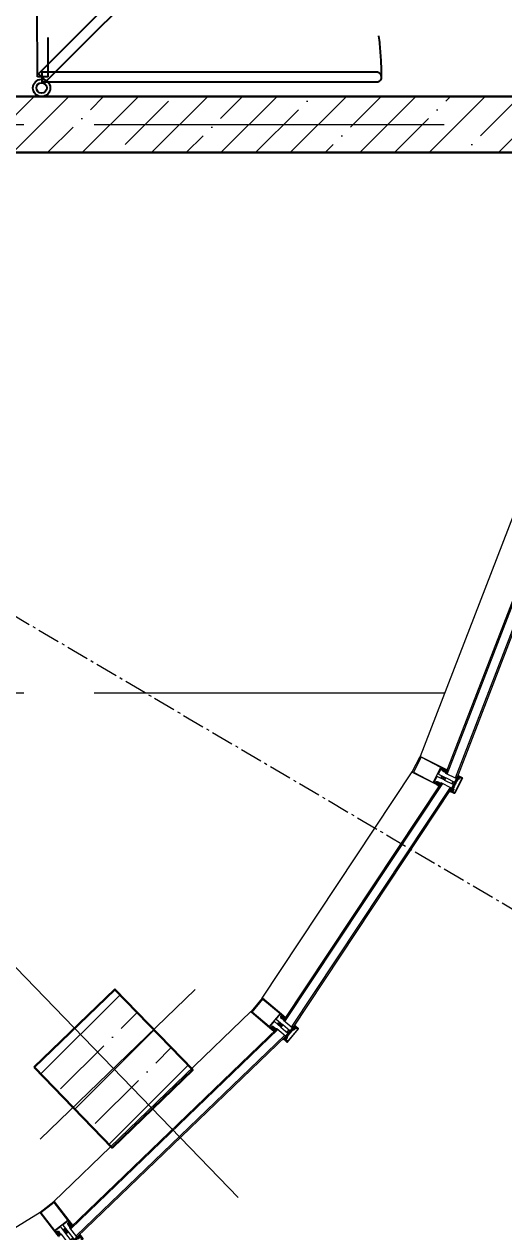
# Model space of a CAD drawing. Header units: millimetres. Extents: x -8417289 to 9420486, y 0 to 166066.
# Drawn here: x -174617 to -172905, y 62789 to 67104 of the extents above; entities that cross this region are included whole.
import ezdxf
from ezdxf import colors
from ezdxf.entities.mleader import LeaderData, LeaderLine
from ezdxf.math import Vec2, Vec3

# ---------------------------------------------------------------- set-up
doc = ezdxf.new("R2010")
doc.units = ezdxf.units.MM
doc.header["$MEASUREMENT"] = 0
for name, pattern in [('ADSK_Штриховая_ш2 п1', [3, 2, -1]), ('CENTER', [2, 1.25, -0.25, 0.25, -0.25]), ('GOST2.303 6', [12, 8, -1.5, 1, -1.5]), ('ГОСТ 2.303 4', [7, 5, -2, 0])]:
    doc.linetypes.add(name, pattern=pattern)
doc.layers.get('0').update_dxf_attribs({"color": 250, "lineweight": 9})
for name, color, linetype, lineweight in [('_АР ТЕКСТ', 250, 'Continuous', 25), ('АР_Лестницы', 250, 'Continuous', 15), ('АР_Лестницы ограждения', 86, 'Continuous', 13), ('АР_Оси', 195, 'Continuous', 9), ('АР_Перегородки витражные', 152, 'Continuous', 13), ('АР_Сущ Несущая стена', 216, 'Continuous', 30), ('АР_тонкая линия', 250, 'Continuous', 0), ('АР_Штриховка монолит', 250, 'Continuous', 9)]:
    doc.layers.add(name, color=color, linetype=linetype, lineweight=lineweight)
for name, color, linetype in [('Тонкая', 7, 'Continuous'), ('ТХ_привязки ЭО', 96, 'Continuous'), ('ТХ_привязки_СС', 3, 'Continuous'), ('ТХ_примечание', 40, 'Continuous'), ('ТХ_турникеты', 242, 'Continuous')]:
    doc.layers.add(name, color=color, linetype=linetype)
doc.styles.add('ISOCPEUR', font='isocpeur.TTF')
pattern_1 = [(335.76716334, (-69115.3163, 318510.941), (0.651582564, 1.447617495), []), (65.76716334, (-69115.3163, 318510.941), (-1.447617495, 0.651582564), [])]

# ---------------------------------------------------------------- blocks, each defined once
blk = doc.blocks.new('калитка малая')
at = {"layer": 'ТХ_турникеты', "linetype": 'ГОСТ 2.303 4', "ltscale": 50}
blk.add_lwpolyline([(130375.2, 17602.1), (130372.2, 18792.4, -1.119274), (130409.7, 18791.9), (130412.6, 17602.1)], format="xyb", close=True, dxfattribs=at)
at = {"layer": 'ТХ_турникеты', "ltscale": 100}
for points in [[(130379.6, 17612.7), (131225.7, 18458.8, -0.687058), (131253.1, 18433.4), (130406, 17586.3)], [(130392.3, 17619.5), (131588.8, 17619.5, -0.687058), (131590.2, 17582.1), (130392.3, 17582.1)]]:
    blk.add_lwpolyline(points, format="xyb", close=True, dxfattribs=at)
for centre, radius in [((130390.2, 18867.1), 31.2), ((130390.2, 18867.1), 18.7), ((130390.2, 17562.1), 31.2), ((130390.2, 17562.1), 18.7)]:
    blk.add_circle(centre, radius, dxfattribs=at)
at = {"layer": 'ТХ_турникеты', "linetype": 'ГОСТ 2.303 4', "ltscale": 50, "extrusion": (0, 0, -1)}
blk.add_arc((-130387.2, 17597.1), 1215.2, 90.3609, 179.8002, dxfattribs=at)
blk = doc.blocks.new('стойка витр.')
h = blk.add_hatch()
h.set_pattern_fill('ANSI37', scale=0.5, angle=-69.2328)
h.set_pattern_definition(pattern_1)
edge = h.paths.add_edge_path()
edge.add_line((-22.7, 14.1), (-23, 15))
edge.add_arc((-23.4, 14.9), 0.427, 20.7605, 72.3)
edge.add_arc((-23.2, 15.7), 0.427, 110.764, 252.288, ccw=False)
edge.add_line((-23.3, 16.1), (-22.3, 16.5))
edge.add_arc((-22.2, 16.3), 0.183, 20.749, 110.7854, ccw=False)
edge.add_line((-22.1, 16.4), (-22, 16.3))
edge.add_arc((-21.9, 16.3), 0.183, 200.7666, 335.778)
edge.add_line((-21.7, 16.3), (-21.1, 17.8))
edge.add_arc((-21.7, 18), 0.637, 344.3928, 381.7249)
edge.add_line((-21.1, 18.2), (-22.6, 22.1))
edge.add_arc((-23.2, 21.9), 0.637, 19.8094, 57.1415)
edge.add_line((-22.8, 22.4), (-24.3, 23.1))
edge.add_arc((-24.4, 23), 0.183, 65.7564, 200.7677)
edge.add_line((-24.5, 22.9), (-24.5, 22.8))
edge.add_arc((-24.7, 22.7), 0.183, -69.251, 20.7854, ccw=False)
edge.add_line((-24.6, 22.6), (-25.6, 22.2))
edge.add_arc((-25.8, 22.6), 0.427, 149.2464, 290.7703, ccw=False)
edge.add_arc((-26.5, 23), 0.427, 329.2344, 380.7738)
edge.add_line((-26.1, 23.2), (-26.5, 24.2))
edge.add_arc((-26.7, 24.1), 0.183, 20.749, 110.7854)
edge.add_line((-26.7, 24.3), (-33.5, 21.7))
edge.add_arc((-33.4, 21.4), 0.306, 107.612, 200.6883)
edge.add_line((-33.7, 21.3), (-33.4, 20.7))
edge.add_arc((-33.1, 20.8), 0.304, 200.7453, 225.8124)
edge.add_line((-33.3, 20.5), (-31.8, 18.9))
edge.add_arc((-32, 18.7), 0.305, -108.8628, 45.7814, ccw=False)
edge.add_arc((-28.7, 27.8), 9.95, 231.9543, 250.0412, ccw=False)
edge.add_arc((-35.1, 19.6), 0.4, 42.3093, 119.225)
edge.add_arc((-34.9, 19.6), 0.602, 134.395, 228.6478)
edge.add_arc((-28.5, 27.8), 11, 232.0873, 240.8889)
edge.add_arc((-36.9, 12.9), 6.09, 40.7589, 60.6144, ccw=False)
edge.add_arc((-32.5, 16.6), 0.305, -34.8959, 41.6027, ccw=False)
edge.add_line((-32.3, 16.5), (-32.8, 15.8))
edge.add_arc((-32.5, 15.6), 0.305, 145.1101, 256.4243)
edge.add_line((-32.6, 15.3), (-31.7, 15.1))
edge.add_arc((-31.8, 14.8), 0.305, -34.8899, 76.4243, ccw=False)
edge.add_line((-31.5, 14.6), (-32.1, 13.9))
edge.add_arc((-31.8, 13.7), 0.305, 145.1101, 256.4243)
edge.add_line((-31.9, 13.4), (-31, 13.2))
edge.add_arc((-31.1, 12.9), 0.305, -24.2247, 76.4204, ccw=False)
edge.add_line((-30.8, 12.8), (-31.6, 11.1))
edge.add_arc((-31.3, 11), 0.305, 155.7711, 290.7403)
edge.add_line((-31.2, 10.7), (-22.8, 13.9))
edge.add_arc((-22.9, 14.1), 0.183, 290.749, 380.749)
edge = h.paths.add_edge_path(flags=16)
edge.add_line((-23.1, 21), (-22.2, 18.6))
edge.add_arc((-22.7, 18.4), 0.541, -69.2328, 20.7672, ccw=False)
edge.add_line((-22.5, 17.9), (-23.4, 17.6))
edge.add_arc((-23.6, 18.1), 0.541, 200.7672, 290.7672, ccw=False)
edge.add_line((-24.1, 17.9), (-25, 20.3))
edge.add_arc((-24.5, 20.5), 0.541, 110.7672, 200.7672, ccw=False)
edge.add_line((-24.7, 21), (-23.8, 21.4))
edge.add_arc((-23.6, 20.8), 0.541, 20.7672, 110.7672, ccw=False)
edge = h.paths.add_edge_path(flags=16)
edge.add_line((-26.9, 20.3), (-25.5, 16.7))
edge.add_arc((-26, 16.5), 0.541, -69.2328, 20.7672, ccw=False)
edge.add_line((-25.8, 16), (-28.2, 15.1))
edge.add_arc((-28.4, 15.6), 0.541, 200.7672, 290.7672, ccw=False)
edge.add_line((-28.9, 15.4), (-30.3, 19))
edge.add_arc((-29.8, 19.2), 0.541, 110.7672, 200.7672, ccw=False)
edge.add_line((-30, 19.7), (-27.5, 20.6))
edge.add_arc((-27.4, 20.1), 0.541, 20.7672, 110.7672, ccw=False)
h = blk.add_hatch()
h.set_pattern_fill('ANSI37', scale=0.5, angle=-69.2328)
h.set_pattern_definition([(335.76716334, (-69115.9168, 318510.7132), (0.651582564, 1.447617495), []), (65.76716334, (-69115.9168, 318510.7132), (-1.447617495, 0.651582564), [])])
edge = h.paths.add_edge_path()
edge.add_arc((-61.4, -46.2), 0.549, 155.7657, 200.7672)
edge.add_line((-61.9, -46), (-61.2, -44.4))
edge.add_arc((-61, -44.5), 0.183, 20.7672, 155.7657)
edge.add_line((-60.9, -44.4), (-60.8, -44.6))
edge.add_arc((-60.6, -44.6), 0.183, 200.7672, 290.7672)
edge.add_line((-60.6, -44.7), (-59.4, -44.3))
edge.add_arc((-59.6, -43.9), 0.427, -69.2328, 72.2936)
edge.add_arc((-59.3, -43.1), 0.427, 200.7672, 252.2936)
edge.add_line((-59.7, -43.2), (-63, -34.5))
edge.add_arc((-62.7, -34.4), 0.305, 110.7672, 200.7672)
edge.add_line((-62.8, -34.1), (-60.6, -33.3))
edge.add_arc((-60.4, -33.6), 0.304, 76.4029, 110.7672)
edge.add_line((-60.4, -33.3), (-60.1, -33.6))
edge.add_arc((-108.2, -55.9), 53, 16.7114, 24.8229)
edge.add_line((-57.4, -40.6), (-57.9, -41.3))
edge.add_arc((-57.7, -41.5), 0.305, 145.1109, 256.4234)
edge.add_line((-57.7, -41.8), (-56.9, -42))
edge.add_arc((-57, -42.3), 0.305, -34.8891, 76.4234)
edge.add_line((-56.7, -42.5), (-57.2, -43.3))
edge.add_arc((-56.9, -43.5), 0.305, 145.1109, 256.4234)
edge.add_line((-57, -43.8), (-56.1, -44))
edge.add_arc((-56.2, -44.3), 0.305, -34.8891, 76.4234)
edge.add_line((-56, -44.4), (-56.5, -45.1))
edge.add_arc((-56.2, -45.3), 0.305, 145.1109, 256.4234)
edge.add_line((-56.3, -45.6), (-55.4, -45.8))
edge.add_arc((-55.5, -46.1), 0.305, -34.8891, 76.4234)
edge.add_line((-55.3, -46.3), (-55.8, -47))
edge.add_arc((-55.5, -47.2), 0.305, 145.1109, 256.4234)
edge.add_line((-55.6, -47.5), (-54.7, -47.8))
edge.add_arc((-54.8, -48.1), 0.305, -34.8891, 76.4234)
edge.add_line((-54.5, -48.3), (-55, -49))
edge.add_arc((-54.8, -49.1), 0.305, 145.1109, 256.4234)
edge.add_line((-54.8, -49.4), (-54, -49.6))
edge.add_arc((-54.1, -49.9), 0.305, -34.8891, 76.4234)
edge.add_line((-53.8, -50.1), (-54.3, -50.8))
edge.add_arc((-54.1, -51), 0.305, 145.1109, 256.4234)
edge.add_line((-54.1, -51.3), (-53.3, -51.5))
edge.add_arc((-53.4, -51.8), 0.305, -43.6751, 76.4279)
edge.add_line((-53.1, -52), (-53.8, -52.6))
edge.add_arc((-53.6, -52.8), 0.305, 136.3286, 262.7471)
edge.add_arc((-54.6, -61.1), 7.99, 59.586, 82.7471)
edge.add_arc((-50.7, -54.4), 0.305, 253.291, 419.586)
edge.add_arc((-52.6, -60.5), 6.03, 73.291, 110.7672)
edge.add_line((-54.7, -54.9), (-54.8, -54.9))
edge.add_arc((-55, -54.5), 0.427, 200.7672, 290.7672)
edge.add_line((-55.4, -54.7), (-56.7, -51.1))
edge.add_arc((-56.3, -51), 0.427, 149.2366, 200.7672)
edge.add_arc((-57, -50.5), 0.427, -30.7634, 40.0143)
edge.add_arc((-57, -50.5), 0.427, 40.0005, 110.7672)
edge.add_line((-57.2, -50.1), (-58.3, -50.6))
edge.add_arc((-58.3, -50.7), 0.183, 110.7672, 200.7672)
edge.add_line((-58.4, -50.8), (-58.4, -51))
edge.add_arc((-58.5, -51.1), 0.183, 245.7686, 380.7672)
edge.add_line((-58.6, -51.3), (-60.2, -50.6))
edge.add_arc((-60, -50.1), 0.549, 200.7672, 245.7686)
edge.add_line((-60.5, -50.3), (-61.9, -46.4))
edge = h.paths.add_edge_path(flags=16)
edge.add_arc((-59.4, -49), 0.541, 200.7672, 290.7672)
edge.add_line((-60.8, -46.8), (-59.9, -49.2))
edge.add_arc((-60.3, -46.6), 0.541, 110.7672, 200.7672)
edge.add_line((-59.3, -45.7), (-60.5, -46.1))
edge.add_arc((-59.1, -46.2), 0.541, 20.7672, 110.7672)
edge.add_line((-57.7, -48.4), (-58.6, -46))
edge.add_arc((-58.2, -48.6), 0.541, -69.2328, 20.7672)
edge.add_line((-59.2, -49.5), (-58, -49.1))
h = blk.add_hatch()
h.set_pattern_fill('ANSI37', scale=0.5, angle=-69.2328)
h.set_pattern_definition(pattern_1)
edge = h.paths.add_edge_path()
edge.add_line((-7.6, -25.6), (-7.3, -26.5))
edge.add_arc((-7.7, -26.7), 0.427, -30.7656, 20.7738, ccw=False)
edge.add_arc((-6.9, -27.1), 0.427, 149.2464, 290.7703)
edge.add_line((-6.8, -27.5), (-5.8, -27.1))
edge.add_arc((-5.8, -27), 0.183, 290.749, 380.7854)
edge.add_line((-5.7, -26.9), (-5.7, -26.8))
edge.add_arc((-5.5, -26.7), 0.183, 65.7564, 200.7677, ccw=False)
edge.add_line((-5.5, -26.5), (-4, -27.3))
edge.add_arc((-4.3, -27.8), 0.637, 19.8094, 57.1415, ccw=False)
edge.add_line((-3.7, -27.6), (-2.3, -31.5))
edge.add_arc((-2.9, -31.7), 0.637, -15.6072, 21.7249, ccw=False)
edge.add_line((-2.2, -31.9), (-2.8, -33.4))
edge.add_arc((-3, -33.4), 0.183, 200.7666, 335.778, ccw=False)
edge.add_line((-3.2, -33.4), (-3.2, -33.3))
edge.add_arc((-3.4, -33.4), 0.183, 20.749, 110.7854)
edge.add_line((-3.5, -33.2), (-4.5, -33.6))
edge.add_arc((-4.3, -34), 0.427, 110.764, 252.288)
edge.add_arc((-4.6, -34.8), 0.427, 20.7605, 72.3, ccw=False)
edge.add_line((-4.2, -34.6), (-3.8, -35.7))
edge.add_arc((-4, -35.7), 0.183, -69.251, 20.7854, ccw=False)
edge.add_line((-3.9, -35.9), (-10.6, -38.5))
edge.add_arc((-10.8, -38.2), 0.306, 200.846, 293.9223, ccw=False)
edge.add_line((-11, -38.3), (-11.3, -37.6))
edge.add_arc((-11, -37.5), 0.304, 175.722, 200.789, ccw=False)
edge.add_line((-11.3, -37.5), (-11.3, -35.2))
edge.add_arc((-11.6, -35.2), 0.305, 355.7529, 510.3972)
edge.add_arc((-3.1, -39.8), 9.95, 151.4932, 169.58)
edge.add_arc((-13.3, -38), 0.4, 282.3093, 359.225, ccw=False)
edge.add_arc((-13.2, -37.8), 0.602, 172.8865, 267.1393, ccw=False)
edge.add_arc((-2.9, -39.7), 11, 160.6454, 169.447, ccw=False)
edge.add_arc((-19.1, -34.1), 6.09, 340.92, 360.7754)
edge.add_arc((-13.3, -34), 0.305, 359.9316, 436.4302)
edge.add_line((-13.2, -33.7), (-14.1, -33.5))
edge.add_arc((-14, -33.2), 0.305, 145.1101, 256.4243, ccw=False)
edge.add_line((-14.3, -33), (-13.7, -32.3))
edge.add_arc((-14, -32.2), 0.305, 325.1101, 436.4243)
edge.add_line((-13.9, -31.9), (-14.8, -31.7))
edge.add_arc((-14.7, -31.4), 0.305, 145.1101, 256.4243, ccw=False)
edge.add_line((-15, -31.2), (-14.4, -30.5))
edge.add_arc((-14.7, -30.3), 0.305, 325.1139, 425.759)
edge.add_line((-14.6, -30), (-16.3, -29.3))
edge.add_arc((-16.2, -29), 0.305, 110.794, 245.7633, ccw=False)
edge.add_line((-16.3, -28.7), (-7.9, -25.5))
edge.add_arc((-7.8, -25.7), 0.183, 20.7854, 110.7854, ccw=False)
edge = h.paths.add_edge_path(flags=16)
edge.add_line((-3.3, -31.1), (-4.3, -28.7))
edge.add_arc((-4.8, -28.9), 0.541, 20.7672, 110.7672)
edge.add_line((-5, -28.3), (-5.9, -28.7))
edge.add_arc((-5.7, -29.2), 0.541, 110.7672, 200.7672)
edge.add_line((-6.2, -29.4), (-5.3, -31.8))
edge.add_arc((-4.8, -31.6), 0.541, 200.7672, 290.7672)
edge.add_line((-4.6, -32.1), (-3.7, -31.8))
edge.add_arc((-3.9, -31.3), 0.541, 290.7672, 380.7672)
edge = h.paths.add_edge_path(flags=16)
edge.add_line((-6.7, -33), (-8, -29.4))
edge.add_arc((-8.5, -29.6), 0.541, 20.7672, 110.7672)
edge.add_line((-8.7, -29.1), (-11.1, -30))
edge.add_arc((-10.9, -30.5), 0.541, 110.7672, 200.7672)
edge.add_line((-11.4, -30.7), (-10.1, -34.3))
edge.add_arc((-9.6, -34.1), 0.541, 200.7672, 290.7672)
edge.add_line((-9.4, -34.6), (-7, -33.7))
edge.add_arc((-7.2, -33.2), 0.541, 290.7672, 380.7672)
at = {"lineweight": 0, "ltscale": 100, "transparency": 33554687}
for points in [[(65.9, 59.3), (-26.6, 24.2), (-25.9, 22.2), (-25.3, 22), (-24.8, 22.1), (-25.2, 23.2), (-20.5, 24.9), (-19.2, 21.4), (-18.8, 21.3), (-19, 20.8), (-17.7, 17.4), (-22.4, 15.6), (-22.7, 16.5), (-23.2, 16.4), (-23.4, 15.7), (-22.8, 13.9), (-17.2, 16), (-16.2, 17), (-15.5, 19.8), (-15.4, 20.1), (-17, 24.3), (-17.4, 24.6), (-17.5, 25.4), (-13.7, 26.9), (-12.5, 26.3), (-4.3, 4.8), (-4.9, 3.6), (-32.7, -7), (-32.8, -7.4), (-32.4, -8.4), (-31.1, -9.1), (-30.3, -8.8), (-29.8, -9.1), (-28.6, -8.7), (-28.6, -8.2), (-28.2, -8.5), (-27, -8.1), (-26.9, -7.5), (-26.5, -7.9), (-25.3, -7.5), (-25.3, -6.9), (-24.8, -7.2), (-23.6, -6.8), (-23.6, -6.3), (-23.1, -6.6), (-21.9, -6.2), (-21.9, -5.6), (-21.5, -6), (-20.3, -5.6), (-20.2, -5), (-19.8, -5.3), (-18.6, -4.9), (-18.4, -4.3), (-18, -4.7), (-17.4, -4.4), (-15.1, -4.8), (-14.5, -6.4), (-15.8, -7.9), (-15.9, -8.7), (-16.3, -8.3), (-17.4, -8.8), (-17.6, -9.3), (-18, -9), (-19.1, -9.4), (-19.3, -10), (-19.7, -9.6), (-20.8, -10.1), (-20.9, -10.6), (-21.4, -10.3), (-22.5, -10.7), (-22.6, -11.2), (-23, -10.9), (-24.3, -11.3), (-24.3, -11.9), (-24.7, -11.5), (-25.8, -12), (-26, -12.5), (-26.4, -12.2), (-27.6, -12.6), (-27.6, -13.1), (-28.1, -12.8), (-29.3, -13.3), (-29.3, -13.8), (-29.9, -15.1), (-29.5, -16.2), (-29.1, -16.3), (-1.3, -5.8), (-0.1, -6.4), (8.1, -27.9), (7.6, -29.2), (3.8, -30.6), (3.2, -29.8), (3.4, -29.5), (1.7, -25.2), (1.6, -25.1), (-0.9, -23.4), (-2.3, -23.3), (-7.8, -25.4), (-7.2, -27.2), (-6.5, -27.6), (-6, -27.4), (-6.4, -26.4), (-1.7, -24.6), (-0.4, -28.2), (0, -28.3), (-0.2, -28.7), (1.1, -32.2), (-3.6, -33.9), (-3.9, -33), (-4.4, -33.2), (-4.6, -33.8), (-4, -35.7), (88.6, -0.5), (89.2, 0.7), (67.2, 58.7)], [(63.8, 56.3), (85.1, 0.2), (10.6, -28), (-10.6, 28)], [(-68.6, -58.5), (-90.2, -1.6), (-90, -1.3), (-89, -0.9), (-88.6, -1), (-87.7, -3.3), (-87.4, -3.4), (-86.7, -3.2), (-86.4, -2.8), (-87.3, -0.5), (-87.2, -0.2), (-82, 1.7), (-80.5, 1.3), (-79.7, 1.5), (-77.3, 4.2), (-77.8, 4.8), (-90.5, 0), (-91.4, -2), (-69.8, -59.1), (-67.8, -59.9), (-55.1, -55.1), (-55.2, -54.3), (-58.7, -53.8), (-59.5, -54.2), (-60.2, -55.7), (-65.4, -57.6), (-65.7, -57.4), (-66.6, -55.1), (-67, -55), (-67.7, -55.3), (-67.9, -55.6), (-67, -57.9), (-67.2, -58.3), (-68.2, -58.7)]]:
    blk.add_lwpolyline(points, close=True, dxfattribs=at)
for points in [[(-73.6, -6.3), (-74.2, -6), (-74.8, -6.2), (-74.4, -7.2), (-76.6, -8, -0.414362), (-77, -7.8), (-79.3, -1.5, -0.414326), (-78.7, -0.2), (-77.3, 0.4), (-76.9, -0.7), (-76.3, -0.4), (-76.1, 0.3), (-77.3, 3.5, 0.551224), (-77.8, 3.6), (-79.9, 1.3, -0.267349), (-80.9, 1.1), (-82.1, 1.4, 0.249629), (-82.6, 1.3), (-86.2, -1.9, 0.827043), (-85.6, -2.8), (-82.1, -1.5, -0.414326), (-80.8, -2.1), (-78.1, -9.1, 0.414326), (-76.8, -9.7), (-75.7, -9.2, -0.082799), (-71.8, -16.3), (-68.3, -25.6), (-67.9, -25.7), (-68.1, -26.1), (-64.6, -35.3, -0.082799), (-62.8, -43.1), (-63.9, -43.6, 0.414326), (-64.5, -44.9), (-61.9, -51.9, -0.414326), (-62.5, -53.2), (-66, -54.5, 0.827043), (-65.8, -55.6), (-61, -55.6, 0.249629), (-60.6, -55.4), (-59.9, -54.3, -0.267349), (-59, -53.9), (-55.9, -54.2, 0.551224), (-55.6, -53.7), (-56.8, -50.5), (-57.5, -50.1), (-58, -50.4), (-57.6, -51.4), (-59.1, -52, -0.414326), (-60.5, -51.4), (-62.8, -45.1, -0.414362), (-62.7, -44.7), (-60.5, -43.9), (-60.1, -44.8), (-59.6, -44.6), (-59.3, -43.9)], [(-32.4, -8.4), (-32.8, -7.4, 0.523933), (-33.2, -7.2), (-64.2, -18.9, 0.414326), (-64.5, -19.6), (-64.1, -20.9, 0.410627), (-63.4, -21.2), (-62.7, -21, 0.492552), (-62.6, -20.7), (-62.8, -20.2, -0.441111), (-62.6, -19.9), (-60.8, -19.3, -0.208057), (-59.9, -19.4, -0.000016), (-56.9, -20.8, -0.439819), (-56.4, -22.2, -0.000016), (-57.7, -25.2, -0.208057), (-58.3, -25.9), (-60.1, -26.6, -0.441111), (-60.4, -26.5), (-60.6, -26, 0.492552), (-60.9, -25.9), (-61.5, -26.1, 0.410627), (-61.8, -26.8), (-61.3, -28.1, 0.414326), (-60.6, -28.4), (-29.6, -16.6, 0.523933), (-29.5, -16.2), (-29.8, -15.2)]]:
    blk.add_lwpolyline(points, format="xyb", close=True, dxfattribs=at)
at = {"color": 7, "lineweight": 0, "ltscale": 100, "transparency": 33554687}
for points in [[(-74.1, 3.3, 0.57795), (-74.3, 3.8), (-75.2, 3.8, -0.615334), (-75.4, 4.3, 0.101403), (-73.8, 7.1, 0.887085), (-74.4, 7.4, -0.164997), (-77.4, 4.9), (-77.5, 4.9, 0.414304), (-77.7, 4.3), (-76.4, 0.8, 0.228696), (-76.1, 0.5, -0.319049), (-75.8, 0.1, -0.319002), (-76.1, -0.3), (-77.2, -0.7, -0.4144), (-77.5, -0.6), (-77.6, -0.4, 0.668339), (-77.9, -0.4), (-78.6, -1.9, 0.198883), (-78.6, -2.4), (-77.2, -6.2, 0.198883), (-76.9, -6.5), (-75.3, -7.3, 0.668339), (-75.1, -7), (-75.1, -6.8, -0.4144), (-75, -6.6), (-73.9, -6.1, -0.710202), (-73.4, -6.7, 0.228696), (-73.4, -7.1), (-70.1, -15.8, 0.414362), (-69.7, -16), (-67.4, -15.1, 0.151171), (-67.3, -15), (-67.3, -14.6, 0.035408), (-69.9, -7.6), (-70.8, -7.4, -0.527868), (-71, -6.9), (-70.5, -6.2, 0.527868), (-70.6, -5.7), (-71.5, -5.4, -0.527868), (-71.7, -4.9), (-71.2, -4.2, 0.527868), (-71.4, -3.7), (-72.3, -3.5, -0.527868), (-72.4, -3.1), (-71.9, -2.4, 0.527868), (-72.1, -1.9), (-73, -1.7, -0.527868), (-73.1, -1.2), (-72.7, -0.4, 0.527868), (-72.8, 0.1), (-73.7, 0.3, -0.527868), (-73.9, 0.8), (-73.4, 1.5, 0.527868), (-73.5, 1.9), (-74.4, 2.1, -0.527868), (-74.6, 2.6)], [(-22.7, 14.1), (-23, 15, 0.228752), (-23.3, 15.3, -0.710164), (-23.3, 16.1), (-22.3, 16.5, -0.4144), (-22.1, 16.4), (-22, 16.3, 0.66825), (-21.7, 16.3), (-21.1, 17.8, 0.164348), (-21.1, 18.2), (-22.6, 22.1, 0.164348), (-22.8, 22.4), (-24.3, 23.1, 0.66825), (-24.5, 22.9), (-24.5, 22.8, -0.4144), (-24.6, 22.6), (-25.6, 22.2, -0.710164), (-26.1, 22.8, 0.228752), (-26.1, 23.2), (-26.5, 24.2, 0.4144), (-26.7, 24.3), (-33.5, 21.7, 0.430028), (-33.7, 21.3), (-33.4, 20.7, 0.109814), (-33.3, 20.5), (-31.8, 18.9, -0.800036), (-32.1, 18.4, -0.079083), (-34.8, 19.9, 0.348803), (-35.3, 20, 0.436125), (-35.3, 19.1, 0.038423), (-33.9, 18.2, -0.086853), (-32.3, 16.9, -0.346763), (-32.3, 16.5), (-32.8, 15.8, 0.527877), (-32.6, 15.3), (-31.7, 15.1, -0.527877), (-31.5, 14.6), (-32.1, 13.9, 0.527877), (-31.9, 13.4), (-31, 13.2, -0.469739), (-30.8, 12.8), (-31.6, 11.1, 0.667984), (-31.2, 10.7), (-22.8, 13.9, 0.414214)], [(-53.3, -51.5, -0.57795), (-53.1, -52), (-53.8, -52.6, 0.615334), (-53.6, -53.1, -0.101403), (-50.6, -54.2, -0.887085), (-50.8, -54.7, 0.164997), (-54.7, -54.9), (-54.8, -54.9, -0.414304), (-55.4, -54.7), (-56.7, -51.1, -0.228696), (-56.7, -50.8, 0.319049), (-56.7, -50.3, 0.319002), (-57.2, -50.1), (-58.3, -50.6, 0.4144), (-58.4, -50.8), (-58.4, -51, -0.668339), (-58.6, -51.3), (-60.2, -50.6, -0.198883), (-60.5, -50.3), (-61.9, -46.4, -0.198883), (-61.9, -46), (-61.2, -44.4, -0.668339), (-60.9, -44.4), (-60.8, -44.6, 0.4144), (-60.6, -44.7), (-59.4, -44.3, 0.710202), (-59.4, -43.5, -0.228696), (-59.7, -43.2), (-63, -34.5, -0.414362), (-62.8, -34.1), (-60.6, -33.3, -0.151171), (-60.4, -33.3), (-60.1, -33.6, -0.035408), (-57.4, -40.6), (-57.9, -41.3, 0.527868), (-57.7, -41.8), (-56.9, -42, -0.527868), (-56.7, -42.5), (-57.2, -43.3, 0.527868), (-57, -43.8), (-56.1, -44, -0.527868), (-56, -44.4), (-56.5, -45.1, 0.527868), (-56.3, -45.6), (-55.4, -45.8, -0.527868), (-55.3, -46.3), (-55.8, -47, 0.527868), (-55.6, -47.5), (-54.7, -47.8, -0.527868), (-54.5, -48.3), (-55, -49, 0.527868), (-54.8, -49.4), (-54, -49.6, -0.527868), (-53.8, -50.1), (-54.3, -50.8, 0.527868), (-54.1, -51.3)], [(-7.6, -25.6), (-7.3, -26.5, -0.228752), (-7.3, -26.9, 0.710164), (-6.8, -27.5), (-5.8, -27.1, 0.4144), (-5.7, -26.9), (-5.7, -26.8, -0.66825), (-5.5, -26.5), (-4, -27.3, -0.164348), (-3.7, -27.6), (-2.3, -31.5, -0.164348), (-2.2, -31.9), (-2.8, -33.4, -0.66825), (-3.2, -33.4), (-3.2, -33.3, 0.4144), (-3.5, -33.2), (-4.5, -33.6, 0.710164), (-4.5, -34.4, -0.228752), (-4.2, -34.6), (-3.8, -35.7, -0.4144), (-3.9, -35.9), (-10.6, -38.5, -0.430028), (-11, -38.3), (-11.3, -37.6, -0.109814), (-11.3, -37.5), (-11.3, -35.2, 0.800036), (-11.8, -35.1, 0.079083), (-12.9, -38, -0.348803), (-13.2, -38.4, -0.436125), (-13.8, -37.7, -0.038423), (-13.3, -36.1, 0.086853), (-13, -34, 0.346763), (-13.2, -33.7), (-14.1, -33.5, -0.527877), (-14.3, -33), (-13.7, -32.3, 0.527877), (-13.9, -31.9), (-14.8, -31.7, -0.527877), (-15, -31.2), (-14.4, -30.5, 0.469739), (-14.6, -30), (-16.3, -29.3, -0.667984), (-16.3, -28.7), (-7.9, -25.5, -0.414214)]]:
    blk.add_lwpolyline(points, format="xyb", close=True, dxfattribs=at)
for points in [[(-72, 0.1), (-72.9, -0.3)], [(-26.7, 24.3), (-26.7, 24.3)], [(-22.8, 13.9), (-22.8, 13.9)]]:
    blk.add_lwpolyline(points, dxfattribs=at)
blk.add_lwpolyline([(-72.9, -0.3), (-54.8, -48), (-53.9, -47.7), (-72, 0.1)], close=True)
at = {"lineweight": 0, "ltscale": 100, "transparency": 33554687}
for points in [[(-69.8, -5.6), (-69.2, -5.9), (-30.9, 8.6), (-30.6, 9.2), (-31.2, 10.7)], [(-56.1, -42), (-55.8, -41.4), (-17.5, -26.8), (-16.8, -27.1), (-16.3, -28.6)]]:
    blk.add_lwpolyline(points, dxfattribs=at)
at = {"color": 7}
for points in [[(-26.9, 20.3), (-25.5, 16.7, -0.414214), (-25.8, 16), (-28.2, 15.1, -0.414214), (-28.9, 15.4), (-30.3, 19, -0.414214), (-30, 19.7), (-27.5, 20.6, -0.414214)], [(-23.1, 21), (-22.2, 18.6, -0.414214), (-22.5, 17.9), (-23.4, 17.6, -0.414214), (-24.1, 17.9), (-25, 20.3, -0.414214), (-24.7, 21), (-23.8, 21.4, -0.414214)], [(-75.3, -1.9), (-74.4, -4.3, -0.414214), (-74.7, -5), (-75.9, -5.4, -0.414214), (-76.6, -5.1), (-77.5, -2.7, -0.414214), (-77.2, -2), (-76, -1.6, -0.414214)], [(-6.7, -33), (-8, -29.4, 0.414214), (-8.7, -29.1), (-11.1, -30, 0.414214), (-11.4, -30.7), (-10.1, -34.3, 0.414214), (-9.4, -34.6), (-7, -33.7, 0.414214)], [(-3.3, -31.1), (-4.3, -28.7, 0.414214), (-5, -28.3), (-5.9, -28.7, 0.414214), (-6.2, -29.4), (-5.3, -31.8, 0.414214), (-4.6, -32.1), (-3.7, -31.8, 0.414214)], [(-57.7, -48.4), (-58.6, -46, 0.414214), (-59.3, -45.7), (-60.5, -46.1, 0.414214), (-60.8, -46.8), (-59.9, -49.2, 0.414214), (-59.2, -49.5), (-58, -49.1, 0.414214)]]:
    blk.add_lwpolyline(points, format="xyb", close=True, dxfattribs=at)
at = {"color": 7, "lineweight": 0, "ltscale": 100, "transparency": 33554687}
blk.add_arc((-33.4, 21.4), 0.305, 110.7562, 200.7779, dxfattribs=at)
blk = doc.blocks.new('A$C65590e4a')
at = {"layer": 'АР_Перегородки витражные', "color": 5}
for p, q in [((4607.2, -1245.6), (4255.4, -2157.9)), ((4347.4, -2218.6), (4716.5, -1261.3)), ((4351.9, -2220.9), (4721.4, -1262.6)), ((4751.7, -1270.5), (4380.4, -2235.4)), ((4757.8, -1268.5), (4384.4, -2238.8)), ((3691.7, -3021.9), (4227.1, -2213.4)), ((4330.3, -2252.4), (3767.7, -3101.8)), ((4334.7, -2254.7), (3771.5, -3105.1)), ((3796.1, -3125.8), (4363.3, -2269.2)), ((3800.4, -3128.4), (4367.4, -2272)), ((2947.7, -3748.3), (3651.5, -3069.6)), ((3743.2, -3130.8), (3007, -3840.7)), ((3747.1, -3134), (3008.4, -3846.3)), ((3027.6, -3871.1), (3771.5, -3154.6)), ((3031.1, -3874.7), (3776.3, -3157)), ((2898.6, -3787), (2115.4, -4274.2))]:
    blk.add_line(p, q, dxfattribs=at)
at = {"layer": 'АР_Перегородки витражные', "color": 5, "ltscale": 100}
for p, q in [((4387.7, -2228), (4403.3, -2236)), ((3767.6, -3164.2), (3780.9, -3175.5))]:
    blk.add_line(p, q, dxfattribs=at)
at = {"layer": 'АР_Перегородки витражные', "color": 5, "xscale": -1}
for p, rotation in [((4315.7, -2223.8), 353.7794396432013), ((2974.4, -3833.4), 328.5686920015881)]:
    blk.add_blockref('стойка витр.', p, dxfattribs=dict(at, rotation=rotation))
at = {"layer": 'АР_Перегородки витражные', "color": 5, "rotation": 119.0941126205121}
blk.add_blockref('стойка витр.', (3735.7, -3099.5), dxfattribs=at)
blk = doc.blocks.new('_DotSmall')
at = {"color": 0, "linetype": 'ByBlock', "const_width": 0.5}
blk.add_lwpolyline([(-0.0625, 0, 1), (0.0625, 0, 1)], format="xyb", close=True, dxfattribs=at)
blk = doc.blocks.new('A$C76295918')
at = {"layer": 'АР_Лестницы ограждения', "color": 18, "linetype": 'GOST2.303 6', "lineweight": 9, "ltscale": 10, "true_color": 0x000000}
blk.add_line((2.5, 12.6), (4131.1, -7215.6), dxfattribs=at)
blk = doc.blocks.new('_None')

msp = doc.modelspace()

# ---------------------------------------------------------------- hatches: boundary and pattern name
at = {"layer": 'АР_Штриховка монолит', "ltscale": 100}
h = msp.add_hatch(dxfattribs=at)
h.set_pattern_fill('ANSI35', color=256, scale=700)
h.set_pattern_definition([(45, (-1155141.94, 165205.58), (-123.743687, 123.743687), []), (45, (-1155018.2, 165205.58), (-123.743687, 123.743687), [218.75, -43.75, 0, -43.75])])
h.paths.add_polyline_path([(-164268.9, 66845.7), (-175248.9, 66845.7), (-175248.9, 66645.7), (-164268.9, 66645.7)])
h = msp.add_hatch(dxfattribs=at)
h.set_pattern_fill('ANSI35', color=256, scale=700)
h.set_pattern_definition([(45, (-1148783.75, 161737.52), (-123.743687, 123.743687), []), (45, (-1148660, 161737.52), (-123.743687, 123.743687), [218.75, -43.75, 0, -43.75])])
h.paths.add_polyline_path([(-174293.2, 63655.5), (-174580.9, 63377.6), (-174303.1, 63089.9), (-174015.3, 63367.8)])

# ---------------------------------------------------------------- linework, layer by layer
at = {"layer": 'АР_Лестницы', "ltscale": 100}
for centre, radius, start, end in [((-177462.2, 66643.9), 7688.1, 196.26308, 355.23079), ((-177462.1, 66644), 7088.2, 197.69065, 352.03365), ((-177462.1, 66644.1), 7388.3, 196.94751, 351.99552)]:
    msp.add_arc(centre, radius, start, end, dxfattribs=at)
at = {"layer": 'АР_Оси', "linetype": 'CENTER', "ltscale": 1000}
for p, q in [((-224367.6, 66745.7), (-140770.4, 66745.7)), ((-177458.9, 66645.7), (-173853.6, 62912.3)), ((-177458.9, 66645.7), (-173853.6, 62912.3)), ((-224367.6, 64715.7), (-140770.4, 64715.7)), ((-174006.1, 63654.7), (-174559.7, 63120.1))]:
    msp.add_line(p, q, dxfattribs=at)
at = {"layer": 'АР_Оси', "linetype": 'CENTER', "lineweight": 0, "ltscale": 1000}
msp.add_line((-174006.1, 63654.7), (-174559.7, 63120.1), dxfattribs=at)
at = {"layer": 'АР_Сущ Несущая стена', "ltscale": 100}
for p, q in [((-175246.8, 66845.7), (-164268.9, 66845.7)), ((-175246.8, 66645.7), (-164268.9, 66645.7))]:
    msp.add_line(p, q, dxfattribs=at)
msp.add_lwpolyline([(-174580.9, 63377.6), (-174293.2, 63655.5), (-174015.3, 63367.8), (-174303.1, 63089.9)], close=True, dxfattribs=at)
msp.add_lwpolyline([(-174580.9, 63377.6), (-174293.2, 63655.5), (-174015.3, 63367.8), (-174303.1, 63089.9)], close=True, dxfattribs=at)
at = {"layer": 'АР_тонкая линия', "linetype": 'ADSK_Штриховая_ш2 п1', "ltscale": 100}
msp.add_arc((-177462.6, 66641.9), 6788.6, 181.31863, 358.68137, dxfattribs=at)

# ---------------------------------------------------------------- block references
at = {"ltscale": 150, "rotation": 29.73666645989737}
msp.add_blockref('A$C76295918', (-177454.7, 66634.1), dxfattribs=at)
at = {"layer": 'Тонкая', "ltscale": 100}
msp.add_blockref('A$C65590e4a', (-177458.8, 66645.7), dxfattribs=at)
at = {"layer": 'ТХ_турникеты', "ltscale": 100}
msp.add_blockref('калитка малая', (-304944.9, 49314.5), dxfattribs=at)
msp.add_blockref('калитка малая', (-304944.9, 49314.5), dxfattribs=at)

# ---------------------------------------------------------------- leaders
at = {"layer": '_АР ТЕКСТ'}
ml = msp.add_multileader_mtext('Standard', dxfattribs=at)
ml.set_content('{\\W0.8;-2,550}', color=256, style='ISOCPEUR')
ml.set_leader_properties(color=256, linetype='Continuous', lineweight=-1)
ml.set_arrow_properties(name='DOTSMALL')
ml.build(insert=Vec2(0, 0))
ml.multileader.update_dxf_attribs({"has_text_frame": 1, "text_left_attachment_type": 4, "text_right_attachment_type": 4, "dogleg_length": 100, "arrow_head_size": 180})
ctx = ml.context
ctx.base_point, ctx.char_height, ctx.arrow_head_size, ctx.landing_gap_size, ctx.plane_origin = Vec3(-302775.8, 123943.3, -2), 250, 180, 50, Vec3(-302295.5, 121699.2, -2)
ctx.left_attachment, ctx.right_attachment = 4, 4
notes = []
notes.append((ctx, [(0, (0, 0, 0), (0, 0), (1, 0), 1, [])]))
ctx.mtext.insert, ctx.mtext.width, ctx.mtext.defined_height, ctx.mtext.line_spacing_style, ctx.mtext.flow_direction = Vec3(-302725.8, 124276.6, -2), 801.086, 330.7, 2, 5
ml = msp.add_multileader_mtext('Standard', dxfattribs=at)
ml.set_content('{\\W0.8;-2,550}', color=256, style='ISOCPEUR')
ml.set_leader_properties(color=256, linetype='Continuous', lineweight=-1)
ml.set_arrow_properties(name='DOTSMALL')
ml.build(insert=Vec2(0, 0))
ml.multileader.update_dxf_attribs({"has_text_frame": 1, "text_left_attachment_type": 4, "text_right_attachment_type": 4, "dogleg_length": 100, "arrow_head_size": 180})
ctx = ml.context
ctx.base_point, ctx.char_height, ctx.arrow_head_size, ctx.landing_gap_size, ctx.plane_origin = Vec3(-314736, 120073.3, -2), 250, 180, 50, Vec3(-314255.7, 117829.3, -2)
ctx.left_attachment, ctx.right_attachment = 4, 4
notes.append((ctx, [(0, (0, 0, 0), (0, 0), (1, 0), 1, [])]))
ctx.mtext.insert, ctx.mtext.width, ctx.mtext.defined_height, ctx.mtext.line_spacing_style, ctx.mtext.flow_direction = Vec3(-314686, 120406.6, -2), 801.086, 330.7, 2, 5
at = {"layer": 'ТХ_привязки ЭО'}
ml = msp.add_multileader_mtext('Standard', dxfattribs=at)
ml.set_content('\\A1;{\\fArial|b0|i0|c204|p34;\\W1;Кабель из стены на Н-1200 \\A0;мм от УЧП\\A1; (\\fArial|b0|i0|c0|p34;L-1\\fArial|b0|i0|c204|p34;,0м)\\Pдля подкл. электросушителя для рук \\A0;(поз. У240)\\P- 1,0 кВт/220В/1Ф}', color=256, style='ISOCPEUR')
ml.set_leader_properties()
ml.set_arrow_properties(name='NONE')
ml.build(insert=Vec2(0, 0))
ml.multileader.update_dxf_attribs({"text_left_attachment_type": 6, "text_right_attachment_type": 6, "dogleg_length": 0.36})
ctx = ml.context
ctx.base_point, ctx.char_height, ctx.landing_gap_size, ctx.plane_origin = Vec3(-179135.8, 51195.3), 200, 0, Vec3(-190520.5, 33238.3)
ctx.left_attachment, ctx.right_attachment = 6, 6
notes.append((ctx, [(1, (1, 1, 0), (-172853.7, 51195.3), (-1, 0), 0.36, [(1, [(-170583.9, 70952.6)], 0, [])])]))
ctx.mtext.insert, ctx.mtext.width, ctx.mtext.flow_direction = Vec3(-179135.8, 51435.3), 6292.009, 5
ml = msp.add_multileader_mtext('Standard', dxfattribs=at)
ml.set_content('{\\fArial|b0|i0|c204|p34;Розетка на \\fArial|b0|i0|c0|p34;H-\\fArial|b0|i0|c204|p34;3\\fArial|b0|i0|c0|p34;00\\fArial|b0|i0|c204|p34;мм от УЧП\\Pдля подкл.:\\P- 1х0.5кВт/220В/1Ф - доп. оборуд-е}', color=256, style='ISOCPEUR')
ml.set_leader_properties()
ml.set_arrow_properties(name='NONE')
ml.build(insert=Vec2(0, 0))
ml.multileader.update_dxf_attribs({"text_left_attachment_type": 6, "text_right_attachment_type": 6, "dogleg_length": 0.36})
ctx = ml.context
ctx.base_point, ctx.char_height, ctx.plane_origin = Vec3(-189725.3, 45172.8, -0.6), 200, Vec3(-194479.7, 20434.5, -0.6)
ctx.left_attachment, ctx.right_attachment = 6, 6
notes.append((ctx, [(1, (1, 1, 0), (-185224.5, 45172.8, -0.6), (-1, 0), 0.36, [(0, [(-173225.8, 70933.2, -0.6)], 0, [])])]))
ctx.mtext.insert, ctx.mtext.width, ctx.mtext.flow_direction = Vec3(-189723.3, 45431.6, -0.6), 4801.524, 5
ml = msp.add_multileader_mtext('Standard', dxfattribs=at)
ml.set_content('{\\fArial|b0|i0|c204|p34;Розетка на \\fArial|b0|i0|c0|p34;H-\\fArial|b0|i0|c204|p34;3\\fArial|b0|i0|c0|p34;00\\fArial|b0|i0|c204|p34;мм от УЧП\\Pдля подкл.:\\P- 1х0.5кВт/220В/1Ф - доп. оборуд-е}', color=256, style='ISOCPEUR')
ml.set_leader_properties()
ml.set_arrow_properties(name='NONE')
ml.build(insert=Vec2(0, 0))
ml.multileader.update_dxf_attribs({"text_left_attachment_type": 6, "text_right_attachment_type": 6, "dogleg_length": 0.36})
ctx = ml.context
ctx.base_point, ctx.char_height, ctx.plane_origin = Vec3(-176239.7, 47939.2, -0.6), 200, Vec3(-186218.1, 22277.3, -0.6)
ctx.left_attachment, ctx.right_attachment = 6, 6
notes.append((ctx, [(1, (1, 1, 0), (-171738.9, 47939.2, -0.6), (-1, 0), 0.36, [(0, [(-169142.7, 69693.1, -0.6)], 0, [])])]))
ctx.mtext.insert, ctx.mtext.width, ctx.mtext.flow_direction = Vec3(-176237.7, 48198, -0.6), 4801.524, 5
ml = msp.add_multileader_mtext('Standard', dxfattribs=at)
ml.set_content('{\\fArial|b0|i0|c204|p34;Розетка на \\fArial|b0|i0|c0|p34;H-\\fArial|b0|i0|c204|p34;3\\fArial|b0|i0|c0|p34;00\\fArial|b0|i0|c204|p34;мм от УЧП\\Pдля подкл.:\\P- 1х0.5кВт/220В/1Ф - доп. оборуд-е}', color=256, style='ISOCPEUR')
ml.set_leader_properties()
ml.set_arrow_properties(name='NONE')
ml.build(insert=Vec2(0, 0))
ml.multileader.update_dxf_attribs({"text_left_attachment_type": 6, "text_right_attachment_type": 6, "dogleg_length": 0.36})
ctx = ml.context
ctx.base_point, ctx.char_height, ctx.plane_origin = Vec3(-179137.8, 52267.8, -0.6), 200, Vec3(-179000.5, 42837, -0.6)
ctx.left_attachment, ctx.right_attachment = 6, 6
notes.append((ctx, [(1, (1, 1, 0), (-174637, 52267.8, -0.6), (-1, 0), 0.36, [(1, [(-171065.5, 68630.8, -0.6)], 0, [])])]))
ctx.mtext.insert, ctx.mtext.width, ctx.mtext.flow_direction = Vec3(-179135.8, 52526.6, -0.6), 4801.524, 5
ml = msp.add_multileader_mtext('Standard', dxfattribs=at)
ml.set_content('\\A1;{\\fArial|b0|i0|c204|p34;Лючок в полу \\Pдля подкл. рабочего места:\\P- \\fArial|b0|i0|c0|p34;3\\fArial|b0|i0|c204|p34;х0,5 кВт/220В/1Ф - доп. оборудование\\P-1х0,5 кВт/220В/1Ф - моноблок (У073)}', color=256, style='ISOCPEUR')
ml.set_leader_properties()
ml.set_arrow_properties(name='NONE')
ml.build(insert=Vec2(0, 0))
ml.multileader.update_dxf_attribs({"text_left_attachment_type": 6, "text_right_attachment_type": 6, "dogleg_length": 0.36})
ctx = ml.context
ctx.base_point, ctx.char_height, ctx.plane_origin = Vec3(-176239.7, 46762.8), 200, Vec3(-176149.3, 48361.3)
ctx.left_attachment, ctx.right_attachment = 6, 6
notes.append((ctx, [(1, (1, 1, 0), (-170984.8, 46762.8), (-1, 0), 0.36, [(1, [(-165972.6, 68570.6)], 0, [])])]))
ctx.mtext.insert, ctx.mtext.width, ctx.mtext.flow_direction = Vec3(-176237.7, 47021.6), 6881.547, 5
ml = msp.add_multileader_mtext('Standard', dxfattribs=at)
ml.set_content('{\\fArial|b0|i0|c204|p34;Розетка на Н-300мм от УЧП \\Pдля подкл. МФУ (поз. У092):\\P- 1х0.5кВт/220В/1Ф}', color=256, style='ISOCPEUR')
ml.set_leader_properties()
ml.set_arrow_properties(name='NONE')
ml.build(insert=Vec2(0, 0))
ml.multileader.update_dxf_attribs({"text_left_attachment_type": 6, "text_right_attachment_type": 6, "dogleg_length": 0.36})
ctx = ml.context
ctx.base_point, ctx.char_height, ctx.plane_origin = Vec3(-176239.7, 49090, -0.6), 200, Vec3(-166550.2, 35351.9, -0.6)
ctx.left_attachment, ctx.right_attachment = 6, 6
notes.append((ctx, [(1, (1, 1, 0), (-172594.9, 49090, -0.6), (-1, 0), 2.36, [(0, [(-169521.3, 68568.3, -0.6)], 0, [])])]))
ctx.mtext.insert, ctx.mtext.width, ctx.mtext.defined_height, ctx.mtext.flow_direction = Vec3(-176237.7, 49330, -0.6), 6274.1, 1599.6, 5
at = {"layer": 'ТХ_привязки_СС'}
ml = msp.add_multileader_mtext('Standard', dxfattribs=at)
ml.set_content('{\\fArial|b0|i0|c204|p34;Розетка на \\A1;\\fArial|b0|i0|c0|p34;h-300\\fArial|b0|i0|c204|p34;мм от УЧП\\A0;\\Pдля подкл. МФУ (поз. У092):\\fArial|b0|i0|c0|p34;\\P\\A1;-1\\fArial|b0|i0|c204|p34;хRJ45}', color=256, style='ISOCPEUR')
ml.set_leader_properties()
ml.set_arrow_properties(name='NONE')
ml.build(insert=Vec2(0, 0))
ml.multileader.update_dxf_attribs({"text_left_attachment_type": 6, "text_right_attachment_type": 6, "dogleg_length": 0.36})
ctx = ml.context
ctx.base_point, ctx.char_height, ctx.plane_origin = Vec3(-176239.7, 50246.1, -0.6), 200, Vec3(-166442.1, 46116.7, -0.6)
ctx.left_attachment, ctx.right_attachment = 6, 6
notes.append((ctx, [(1, (1, 1, 0), (-172596.9, 50246.1, -0.6), (-1, 0), 0.36, [(0, [(-169837, 68547.6, -0.6)], 0, [])])]))
ctx.mtext.insert, ctx.mtext.width, ctx.mtext.defined_height, ctx.mtext.flow_direction = Vec3(-176237.7, 50486.1, -0.6), 6733.727, 623.7, 5
ml = msp.add_multileader_mtext('Standard', dxfattribs=at)
ml.set_content('{\\fArial|b0|i0|c204|p34;Блок  розеток \\Pдля подкл. рабочего места: \\P\\A1;\\fArial|b0|i0|c0|p34;- \\fArial|b0|i0|c204|p34;3хRJ45}', color=256, style='ISOCPEUR')
ml.set_leader_properties()
ml.set_arrow_properties(name='NONE')
ml.build(insert=Vec2(0, 0))
ml.multileader.update_dxf_attribs({"text_left_attachment_type": 6, "text_right_attachment_type": 6, "dogleg_length": 0.36})
ctx = ml.context
ctx.base_point, ctx.char_height, ctx.plane_origin = Vec3(-174236.8, 45297.2), 200, Vec3(-166330.8, 54089.1)
ctx.left_attachment, ctx.right_attachment = 6, 6
notes.append((ctx, [(1, (1, 1, 0), (-170681.4, 45297.2), (-1, 0), 0.36, [(0, [(-165885.4, 68194.6)], 0, [])])]))
ctx.mtext.insert, ctx.mtext.width, ctx.mtext.defined_height, ctx.mtext.flow_direction = Vec3(-174234.8, 45537.2), 7626.761, 567.4, 5
at = {"layer": 'ТХ_примечание'}
ml = msp.add_multileader_mtext('Standard', dxfattribs=at)
ml.set_content('{\\C256;зона оборудования ДИТ}', color=7, style='ISOCPEUR')
ml.set_leader_properties(color=256, lineweight=25)
ml.build(insert=Vec2(0, 0))
ml.multileader.update_dxf_attribs({"text_left_attachment_type": 6, "text_right_attachment_type": 6, "dogleg_length": 150, "arrow_head_size": 225, "scale": 75})
ctx = ml.context
ctx.base_point, ctx.scale, ctx.char_height, ctx.arrow_head_size, ctx.landing_gap_size, ctx.plane_origin = Vec3(-187461.8, 58846.3, -0.6), 75, 187.5, 225, 150, Vec3(-153510.6, 47298.9, -0.6)
ctx.left_attachment, ctx.right_attachment, ctx.text_align_type = 6, 6, 1
notes.append((ctx, [(1, (1, 1, 0), (-185062.7, 58846.3, -0.6), (-1, 0), 150, [(1, [(-183019.8, 66957.2, -0.6)], 0, [])])]))
ctx.mtext.insert, ctx.mtext.width, ctx.mtext.defined_height, ctx.mtext.alignment, ctx.mtext.line_spacing_factor, ctx.mtext.flow_direction = Vec3(-186674.5, 59071.3, -0.6), 2623.525, 2263.3, 2, 0.8, 5
for ctx, leaders in notes:
    for number, flags, end, landing, length, lines in leaders:
        leader = LeaderData()
        leader.index, (leader.has_last_leader_line, leader.has_dogleg_vector, leader.attachment_direction) = number, flags
        leader.last_leader_point, leader.dogleg_vector, leader.dogleg_length = Vec3(end), Vec3(landing), length
        for number, points, colour, breaks in lines:
            line = LeaderLine()
            line.index, line.vertices, line.color, line.breaks = number, Vec3.list(points), colors.encode_raw_color(colour), breaks
            leader.lines.append(line)
        ctx.leaders.append(leader)

doc.saveas('drawing.dxf')
